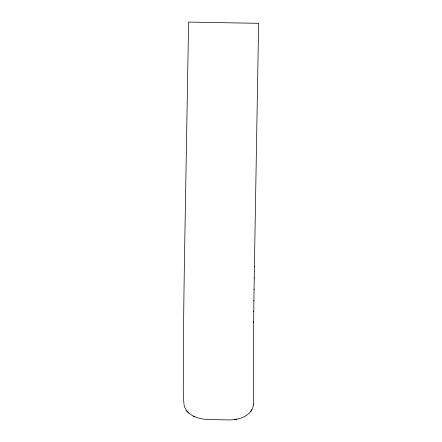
<?xml version="1.0" encoding="UTF-8"?>
<svg xmlns="http://www.w3.org/2000/svg" width="442" height="442" viewBox="0 0 442 442"><rect width="100%" height="100%" fill="white"/><g stroke="black" fill="none" stroke-linecap="round" stroke-linejoin="round"><path stroke-width="0.66" d="M253.68 321.693L253.47 404.673L253.537 404.115C252.255 416.491 237.901 420.392 227.343 419.894L209.823 419.591C199.972 419.48 187.275 416.37 184.192 405.662C182.275 390.629 184.01 375.17 183.391 360.015C183.507 324.693 183.96 289.372 184.563 254.062L188.596 22.1L258.625 23.316L254.399 266.769M253.675 322.306L253.791 311.124M253.785 311.638L253.918 300.284M253.912 300.698L254.062 289.223M254.062 289.538L254.227 278.001M254.222 278.211L254.399 266.664M250.498 411.789L251.852 409.723M234.205 419.524L236.846 419.127M193.358 416.11L194.955 416.784L194.447 416.568M188.872 413.043L187.867 412.159M187.027 411.115L187.209 411.331L186.336 410.303"/></g></svg>
